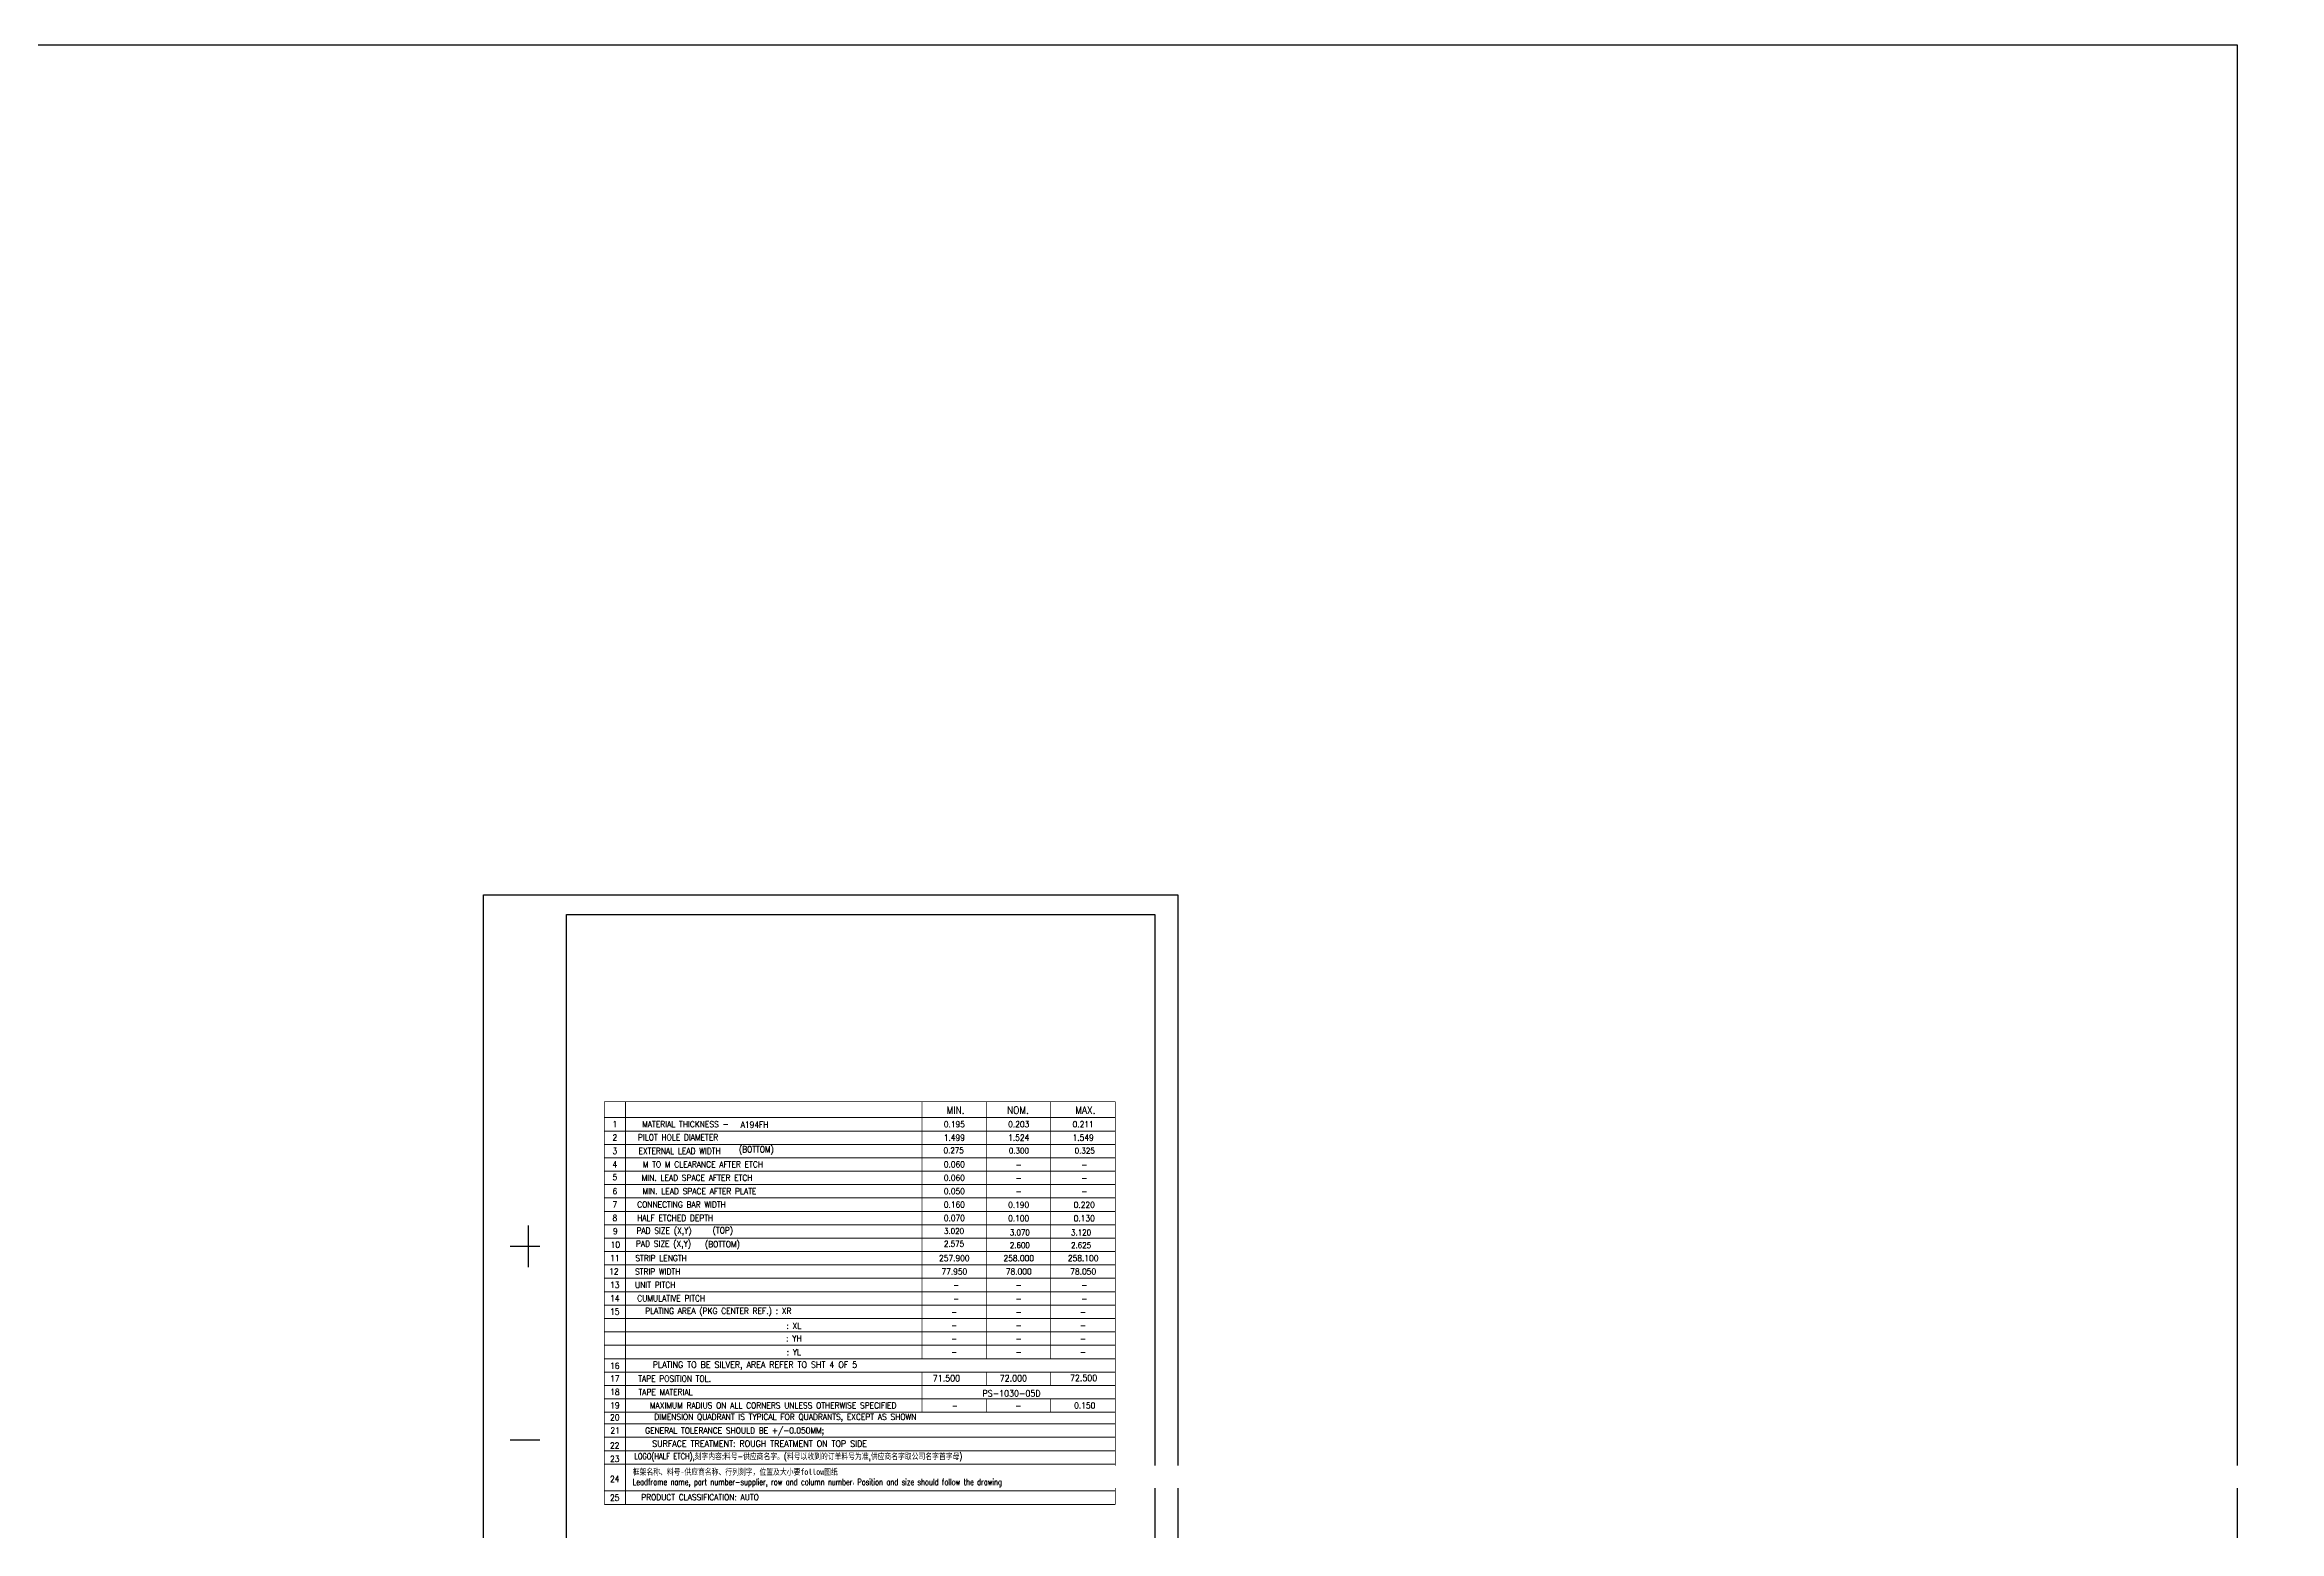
# Model space of a CAD drawing. Header units: millimetres. Extents: x 1670 to 1951, y 501 to 745.
# Drawn here: x 1902.54 to 1928.13, y 727.96 to 744.99 of the extents above; entities that cross this region are included whole.
import ezdxf
from ezdxf.enums import TextEntityAlignment as Align

# ---------------------------------------------------------------- set-up
doc = ezdxf.new("R2010")
doc.units = ezdxf.units.MM
doc.layers.add('图层1实体', color=7, linetype='Continuous')
doc.layers.add('标注', color=4, linetype='Continuous')
doc.styles.add('ROMANS', font='simplex.shx', dxfattribs={"width": 0.8, "bigfont": 'gbcbig.shx'})

msp = doc.modelspace()

# ---------------------------------------------------------------- linework, layer by layer
at = {"color": 7}
for p, q in [((1908.079, 731.4669), (1908.079, 730.9897)), ((1907.8742, 731.2283), (1908.2156, 731.2283)), ((1907.8742, 729.0124), (1908.2156, 729.0124))]:
    msp.add_line(p, q, dxfattribs=at)
msp.add_lwpolyline([(1670.2078, 744.9877), (1927.6527, 744.9877), (1927.6527, 501.1103), (1670.2078, 501.1103)], close=True)
for points in [[(1907.567, 735.2511), (1915.5211, 735.2511), (1915.5211, 724.2058), (1907.567, 724.2058)], [(1908.5176, 735.0272), (1915.2563, 735.0272), (1915.2563, 724.4284), (1908.5176, 724.4284)]]:
    msp.add_lwpolyline(points, close=True, dxfattribs=at)
at = {"layer": '图层1实体', "color": 3, "lineweight": 0}
for p, q in [((1908.9537, 732.7016), (1914.8032, 732.7016)), ((1909.1944, 730.5547), (1909.1944, 732.8834)), ((1908.9537, 732.5482), (1914.8032, 732.5482)), ((1908.9537, 732.3949), (1914.8032, 732.3949)), ((1908.9537, 732.2415), (1914.8032, 732.2415)), ((1908.9537, 732.0882), (1914.8032, 732.0882)), ((1908.9537, 731.9348), (1914.8032, 731.9348)), ((1908.9537, 731.7815), (1914.8032, 731.7815)), ((1908.9537, 731.6281), (1914.8032, 731.6281)), ((1908.9537, 731.4748), (1914.8032, 731.4748)), ((1908.9537, 731.3214), (1914.8032, 731.3214)), ((1908.9537, 731.1681), (1914.8032, 731.1681)), ((1908.9537, 731.0147), (1914.8032, 731.0147)), ((1908.9537, 730.8614), (1914.8032, 730.8614)), ((1908.9537, 730.708), (1914.8032, 730.708)), ((1908.9537, 730.5547), (1914.8032, 730.5547)), ((1908.9537, 730.5547), (1914.8032, 730.5547)), ((1908.9537, 730.4013), (1914.8032, 730.4013)), ((1909.1944, 729.7879), (1909.1944, 730.5547)), ((1908.9537, 730.2479), (1914.8032, 730.2479)), ((1908.9537, 730.0946), (1914.8032, 730.0946)), ((1908.9537, 729.9412), (1914.8032, 729.9412)), ((1908.9537, 729.7879), (1914.8032, 729.7879)), ((1908.9537, 729.6345), (1914.8032, 729.6345)), ((1909.1944, 729.4812), (1909.1944, 729.7879)), ((1908.9537, 729.4812), (1914.8032, 729.4812)), ((1908.9537, 729.4812), (1914.8032, 729.4812)), ((1909.1944, 729.3278), (1909.1944, 729.4812)), ((1908.9537, 729.3278), (1914.8032, 729.3278)), ((1908.9537, 729.194), (1914.8032, 729.194)), ((1908.9537, 729.194), (1914.8032, 729.194)), ((1909.1944, 729.194), (1909.1944, 729.3278)), ((1909.1944, 728.8873), (1909.1944, 729.194)), ((1908.9537, 729.0407), (1914.8032, 729.0407)), ((1908.9537, 728.8873), (1914.8032, 728.8873)), ((1908.9537, 728.8873), (1914.8032, 728.8873)), ((1909.1944, 728.2729), (1909.1944, 728.8873)), ((1908.9537, 728.734), (1914.8032, 728.734)), ((1908.9537, 728.4273), (1914.8032, 728.4273))]:
    msp.add_line(p, q, dxfattribs=at)
at = {"layer": '图层1实体', "color": 7, "lineweight": 0}
for p, q in [((1908.9537, 728.4273), (1914.8032, 728.4273)), ((1908.9537, 728.4273), (1914.8032, 728.4273)), ((1908.9537, 728.2729), (1914.8032, 728.2729))]:
    msp.add_line(p, q, dxfattribs=at)
at = {"layer": '图层1实体', "color": 7, "lineweight": 0, "const_width": 0.00697}
for points in [[(1908.9537, 730.5547), (1908.9537, 732.8834)], [(1914.8032, 730.5547), (1914.8032, 732.8834)], [(1908.9537, 729.7879), (1908.9537, 730.5547)], [(1914.8032, 729.7879), (1914.8032, 730.5547)], [(1908.9537, 729.4812), (1908.9537, 729.7879)], [(1914.8032, 729.4812), (1914.8032, 729.7879)], [(1908.9537, 729.3278), (1908.9537, 729.4812)], [(1914.8032, 729.194), (1914.8032, 729.4812)], [(1908.9537, 729.194), (1908.9537, 729.3278)], [(1908.9537, 728.8873), (1908.9537, 729.194)], [(1914.8032, 728.8873), (1914.8032, 729.194)], [(1908.9537, 728.2729), (1908.9537, 728.8873)], [(1914.8032, 728.2729), (1914.8032, 728.8873)]]:
    msp.add_lwpolyline(points, dxfattribs=at)
at = {"layer": '图层1实体', "color": 7, "lineweight": 0}
for points in [[(1908.9537, 732.8834, 0.00697, 0.00697, 0), (1914.8032, 732.8834, 0.00697, 0.00697, 0)], [(1912.5895, 730.5547, 0.00697, 0.00697, 0), (1912.5895, 732.8834, 0.00697, 0.00697, 0)], [(1913.3274, 730.5547, 0.00697, 0.00697, 0), (1913.3274, 732.8834, 0.00697, 0.00697, 0)], [(1914.0653, 730.5547, 0.00697, 0.00697, 0), (1914.0653, 732.8834, 0.00697, 0.00697, 0)], [(1912.5895, 729.9412, 0.00697, 0.00697, 0), (1912.5895, 730.5547, 0.00697, 0.00697, 0)], [(1913.3274, 729.9412, 0.00697, 0.00697, 0), (1913.3274, 730.5547, 0.00697, 0.00697, 0)], [(1914.0653, 729.9412, 0.00697, 0.00697, 0), (1914.0653, 730.5547, 0.00697, 0.00697, 0)], [(1912.5895, 729.6345, 0.00697, 0.00697, 0), (1912.5895, 729.7879, 0.00697, 0.00697, 0)], [(1912.5895, 729.4812, 0.00697, 0.00697, 0), (1912.5895, 729.6345, 0.00697, 0.00697, 0)], [(1913.3274, 729.6345, 0.00697, 0.00697, 0), (1913.3274, 729.7879, 0.00697, 0.00697, 0)], [(1914.0653, 729.6345, 0.00697, 0.00697, 0), (1914.0653, 729.7879, 0.00697, 0.00697, 0)], [(1912.5895, 729.3278, 0.00697, 0.00697, 0), (1912.5895, 729.4812, 0.00697, 0.00697, 0)], [(1913.3274, 729.3278, 0.00697, 0.00697, 0), (1913.3274, 729.4812, 0.00697, 0.00697, 0)], [(1914.0653, 729.3278, 0.00697, 0.00697, 0), (1914.0653, 729.4812, 0.00697, 0.00697, 0)]]:
    msp.add_lwpolyline(points, format="xyseb", dxfattribs=at)

# ---------------------------------------------------------------- texts
at = {"color": 3, "lineweight": 0, "style": 'ROMANS', "width": 0.9}
msp.add_text('PLATING TO BE SILVER, AREA REFER TO SHT 4 OF 5', height=0.073643, dxfattribs=at).set_placement((1910.6772, 729.8612), align=Align.MIDDLE)
at = {"color": 3, "char_height": 0.066279, "width": 0.249255, "attachment_point": 5, "style": 'ROMANS'}
for s, insert in [('{\\W0.9;0.275}', (1912.9533, 732.3262)), ('{\\W0.9;0.300}', (1913.6998, 732.3229)), ('{\\W0.9;0.325}', (1914.4542, 732.3229))]:
    msp.add_mtext(s, dxfattribs=dict(at, insert=insert))
at = {"color": 1, "char_height": 0.066279, "attachment_point": 5, "style": 'ROMANS'}
for s, insert, width in [('{\\W0.9;3.020}', (1912.9572, 731.4028), 0.249255), ('{\\W0.9;3.070}', (1913.7106, 731.386), 0.255646), ('{\\W0.9;3.120}', (1914.4122, 731.386), 0.249255), ('{\\W0.9;2.575}', (1912.9572, 731.257), 0.249255), ('{\\W0.9;2.600}', (1913.7106, 731.2402), 0.249255), ('{\\W0.9;2.625}', (1914.4122, 731.2402), 0.242863)]:
    msp.add_mtext(s, dxfattribs=dict(at, insert=insert, width=width))
at = {"color": 3, "lineweight": 0, "char_height": 0.073613, "attachment_point": 5, "style": 'ROMANS'}
for s, insert, width in [('{\\W0.9;71.500}', (1912.8699, 729.7173), 0.326528), ('{\\W0.9;72.000}', (1913.6363, 729.7173), 0.354921), ('{\\W0.9;72.500}', (1914.441, 729.7207), 0.347823), ('{\\W0.9;PS-1030-05D}', (1913.6157, 729.5436), 0.603366)]:
    msp.add_mtext(s, dxfattribs=dict(at, insert=insert, width=width))
at = {"layer": '图层1实体', "color": 3, "lineweight": 0, "style": 'ROMANS', "width": 0.9}
msp.add_text('GENERAL TOLERANCE SHOULD BE +/-0.050MM;', height=0.069706, dxfattribs=at).set_placement((1910.444, 729.1136), align=Align.MIDDLE)
at = {"layer": '图层1实体', "color": 3, "lineweight": 0, "style": 'ROMANS'}
for s, insert, char_height, width, attachment_point in [('{\\W0.9;1}', (1909.0736, 732.6277), 0.06971, 0.026887, 5), ('{\\W0.9;MATERIAL THICKNESS - }', (1909.8811, 732.6261), 0.069706, 1.230058, 5), ('{\\W0.9;0.195}', (1912.9604, 732.6259), 0.069706, 0.241979, 5), ('{\\W0.9;0.203}', (1913.6983, 732.6259), 0.069706, 0.262144, 5), ('{\\W0.9;0.211}', (1914.4362, 732.6259), 0.069706, 0.228535, 5), ('{\\W0.9;2}', (1909.0736, 732.4744), 0.06971, 0.047051, 5), ('{\\W0.9;PILOT HOLE DIAMETER}', (1909.7969, 732.4759), 0.069706, 1.122512, 5), ('{\\W0.9;A194FH}', (1910.6727, 732.6211), 0.069706, 0.423463, 5), ('{\\W0.9;1.499}', (1912.9604, 732.4725), 0.069706, 0.2487, 5), ('{\\W0.9;1.524}', (1913.6983, 732.4725), 0.069706, 0.241979, 5), ('{\\W0.9;1.549}', (1914.4362, 732.4725), 0.069706, 0.241979, 5), ('{\\W0.9;3}', (1909.0736, 732.3193), 0.06971, 0.04033, 5), ('{\\W0.9;4}', (1909.0736, 732.1665), 0.06971, 0.047051, 5), ('{\\W0.9;EXTERNAL LEAD WIDTH}', (1909.8144, 732.3194), 0.069706, 1.203172, 5), ('{\\W0.9;M TO M CLEARANCE AFTER ETCH}', (1910.0806, 732.166), 0.069706, 1.761067, 5), ('{\\W0.9;(BOTTOM)}', (1910.6935, 732.3273), 0.069706, 0.463792, 5), ('{\\W0.9;0.060}', (1912.9604, 732.1658), 0.069706, 0.268865, 5), ('{\\W0.9;-}', (1913.6969, 732.1625), 0.06971, 0.04033, 5), ('{\\W0.9;-}', (1914.4484, 732.1625), 0.06971, 0.04033, 5), ('{\\W0.9;5}', (1909.0736, 732.0201), 0.06971, 0.04033, 5), ('{\\W0.9;6}', (1909.0736, 731.8587), 0.06971, 0.047051, 5), ('{\\W0.9;MIN. LEAD SPACE AFTER ETCH}', (1910.0144, 732.0127), 0.069706, 1.593026, 5), ('{\\W0.9;MIN. LEAD SPACE AFTER PLATE}', (1910.0419, 731.8593), 0.069706, 1.653521, 5), ('{\\W0.9;0.060}', (1912.9604, 732.0125), 0.069706, 0.268865, 5), ('{\\W0.9;0.050}', (1912.9604, 731.8591), 0.069706, 0.262144, 5), ('{\\W0.9;-}', (1913.6969, 732.0092), 0.06971, 0.04033, 5), ('{\\W0.9;-}', (1914.4484, 732.0092), 0.06971, 0.04033, 5), ('{\\W0.9;7}', (1909.0736, 731.7064), 0.06971, 0.047051, 5), ('{\\W0.9;CONNECTING BAR WIDTH}', (1909.8364, 731.7059), 0.069706, 1.256945, 5), ('{\\W0.9;0.160}', (1912.9604, 731.7058), 0.069706, 0.241979, 5), ('{\\W0.9;0.190}', (1913.6969, 731.7025), 0.069706, 0.2487, 5), ('{\\W0.9;-}', (1913.6969, 731.8558), 0.06971, 0.04033, 5), ('{\\W0.9;0.220}', (1914.4484, 731.7025), 0.069706, 0.262144, 5), ('{\\W0.9;-}', (1914.4484, 731.8558), 0.06971, 0.04033, 5), ('{\\W0.9;8}', (1909.0736, 731.5531), 0.06971, 0.047051, 5), ('{\\W0.9;9}', (1909.0787, 731.401), 0.06971, 0.047051, 5), ('{\\W0.9;PAD SIZE (X,Y)}', (1909.6363, 731.3953), 0.069706, 0.766266, 5), ('{\\W0.9;HALF ETCHED DEPTH}', (1909.7638, 731.5526), 0.069706, 1.075461, 5), ('{\\W0.9;(TOP)}', (1910.3098, 731.3992), 0.069706, 0.2487, 5), ('{\\W0.9;0.070}', (1912.9604, 731.5524), 0.069706, 0.268865, 5), ('{\\W0.9;0.100}', (1913.6969, 731.5491), 0.069706, 0.2487, 5), ('{\\W0.9;0.130}', (1914.4484, 731.5491), 0.069706, 0.241979, 5), ('{\\W0.9;11}', (1909.0722, 731.0935), 0.06971, 0.073938, 5), ('{\\W0.9;10}', (1909.0787, 731.246), 0.06971, 0.094103, 5), ('{\\W0.9;STRIP LENGTH}', (1909.6023, 731.0925), 0.069706, 0.719214, 5), ('{\\W0.9;PAD SIZE (X,Y)}', (1909.6303, 731.2459), 0.069706, 0.766266, 5), ('{\\W0.9;(BOTTOM)}', (1910.3046, 731.2407), 0.069706, 0.463792, 5), ('{\\W0.9;257.900}', (1912.9604, 731.0923), 0.069706, 0.396576, 5), ('{\\W0.9;258.000}', (1913.6983, 731.0923), 0.069706, 0.396576, 5), ('{\\W0.9;258.100}', (1914.4362, 731.0923), 0.069706, 0.376411, 5), ('{\\W0.9;12}', (1909.0624, 730.94), 0.06971, 0.094103, 5), ('{\\W0.9;STRIP WIDTH}', (1909.5635, 730.9392), 0.069706, 0.651998, 5), ('{\\W0.9;77.950}', (1912.9604, 730.939), 0.069706, 0.32936, 5), ('{\\W0.9;78.000}', (1913.6983, 730.939), 0.069706, 0.336081, 5), ('{\\W0.9;78.050}', (1914.4362, 730.939), 0.069706, 0.32936, 5), ('{\\W0.9;13}', (1909.0722, 730.7858), 0.06971, 0.087381, 5), ('{\\W0.9;14}', (1909.0722, 730.6324), 0.06971, 0.094103, 5), ('{\\W0.9;UNIT PITCH}', (1909.535, 730.7858), 0.069706, 0.551174, 5), ('{\\W0.9;CUMULATIVE PITCH}', (1909.7178, 730.6319), 0.069706, 0.961193, 5), ('{\\W0.9;-}', (1912.9821, 730.7824), 0.06971, 0.04033, 5), ('{\\W0.9;-}', (1912.9821, 730.629), 0.06971, 0.04033, 5), ('{\\W0.9;-}', (1913.6969, 730.7824), 0.06971, 0.04033, 5), ('{\\W0.9;-}', (1913.6969, 730.629), 0.06971, 0.04033, 5), ('{\\W0.9;-}', (1914.4484, 730.7824), 0.06971, 0.04033, 5), ('{\\W0.9;-}', (1914.4484, 730.629), 0.06971, 0.04033, 5), ('{\\W0.9;15}', (1909.0722, 730.48), 0.06971, 0.094103, 5), ('{\\W0.9;PLATING AREA (PKG CENTER REF.) : XR}', (1910.2571, 730.4764), 0.069706, 2.076983, 5), ('{\\W0.9;-}', (1912.959, 730.4757), 0.06971, 0.04033, 5), ('{\\W0.9;-}', (1913.6969, 730.4757), 0.06971, 0.04033, 5), ('{\\W0.9;-}', (1914.4348, 730.4757), 0.06971, 0.04033, 5), ('{\\W0.9;: YH}', (1911.123, 730.1733), 0.069706, 0.330149, 5), ('{\\W0.9;: XL}', (1911.123, 730.3179), 0.069706, 0.4873, 5), ('{\\W0.9;-}', (1912.959, 730.3223), 0.06971, 0.04033, 5), ('{\\W0.9;-}', (1912.959, 730.169), 0.06971, 0.04033, 5), ('{\\W0.9;-}', (1913.6969, 730.3223), 0.06971, 0.04033, 5), ('{\\W0.9;-}', (1913.6969, 730.169), 0.06971, 0.04033, 5), ('{\\W0.9;-}', (1914.4348, 730.3223), 0.06971, 0.04033, 5), ('{\\W0.9;-}', (1914.4348, 730.169), 0.06971, 0.04033, 5), ('{\\W0.9;16}', (1909.0722, 729.8594), 0.06971, 0.094103, 5), ('{\\W0.9;: YL}', (1911.123, 730.0149), 0.069706, 0.352255, 5), ('{\\W0.9;-}', (1912.959, 730.0156), 0.06971, 0.04033, 5), ('{\\W0.9;-}', (1913.6969, 730.0156), 0.06971, 0.04033, 5), ('{\\W0.9;-}', (1914.4348, 730.0156), 0.06971, 0.04033, 5), ('{\\W0.9;17}', (1909.0722, 729.7133), 0.06971, 0.094103, 5), ('{\\W0.9;18}', (1909.0736, 729.5607), 0.06971, 0.114268, 5), ('{\\W0.9;TAPE POSITION TOL.}', (1909.757, 729.7124), 0.069706, 1.021688, 5), ('{\\W0.9;TAPE MATERIAL}', (1909.6537, 729.559), 0.069706, 0.806596, 5), ('{\\W0.9;19}', (1909.0736, 729.4062), 0.06971, 0.114268, 5), ('{\\W0.9;MAXIMUM RADIUS ON ALL CORNERS UNLESS OTHERWISE SPECIFIED}', (1910.8859, 729.4057), 0.069706, 3.475082, 5), ('{\\W0.9;-}', (1912.9668, 729.4022), 0.06971, 0.04033, 5), ('{\\W0.9;-}', (1913.6924, 729.4022), 0.06971, 0.04033, 5), ('{\\W0.9;0.150}', (1914.4544, 729.4055), 0.069706, 0.241979, 5), ('{\\W0.9;20}', (1909.0722, 729.2687), 0.06971, 0.100824, 5), ('{\\W0.9;21}', (1909.0763, 729.1194, -0.0551), 0.06971, 0.107546, 5), ('{\\W0.9;DIMENSION QUADRANT IS TYPICAL FOR QUADRANTS, EXCEPT AS SHOWN}', (1911.0249, 729.2648), 0.069706, 3.790999, 5), ('{\\W0.9;22}', (1909.0714, 728.9471, -0.0551), 0.06971, 0.107546, 5), ('{\\W0.9;23}', (1909.0714, 728.7937, -0.0551), 0.06971, 0.107546, 5), (' LOGO(HALF ETCH),{\\fSimSun|b0|i0|c134|p2;刻字内容}:{\\fSimSun|b0|i0|c134|p2;料号}-{\\fSimSun|b0|i0|c134|p2;供应商名字。}({\\fSimSun|b0|i0|c134|p2;料号以收到的订单料号为准},{\\fSimSun|b0|i0|c134|p2;供应商名字取公司名字首字母})', (1909.2574, 728.8586, -0.005), 0.0697058, 41.364601, 1), ('{\\W0.9;24}', (1909.0714, 728.5638, -0.0551), 0.06971, 0.107546, 5)]:
    msp.add_mtext(s, dxfattribs=dict(at, insert=insert, char_height=char_height, width=width, attachment_point=attachment_point))
at = {"layer": '图层1实体', "color": 7, "lineweight": 0, "char_height": 0.083647, "attachment_point": 5, "style": 'ROMANS'}
for s, insert, width in [('{\\W0.9;MIN.}', (1912.9747, 732.7873), 0.201649), ('{\\W0.9;NOM.}', (1913.6891, 732.7866), 0.258111), ('{\\W0.9;MAX.}', (1914.4612, 732.7881), 0.274242)]:
    msp.add_mtext(s, dxfattribs=dict(at, insert=insert, width=width))
at = {"layer": '标注', "color": 3, "lineweight": 0, "style": 'ROMANS', "width": 0.9}
msp.add_text('SURFACE TREATMENT: ROUGH TREATMENT ON TOP SIDE', height=0.073643, dxfattribs=at).set_placement((1910.7306, 728.968), align=Align.MIDDLE)

# ---------------------------------------------------------------- next in the draw order: texts
at = {"layer": '图层1实体', "color": 3, "lineweight": 0, "insert": (1909.2778, 728.6805, 0.0254), "char_height": 0.0697058, "width": 41.364601, "attachment_point": 1, "style": 'ROMANS', "bg_fill": 2}
msp.add_mtext('{\\fSimSun|b0|i0|c134|p0;框架名称、料号-供应商名称、行列刻字，位置及大小要follow图纸}^JLeadframe name, part number-supplier, row and column number，Position and size should follow the drawing', dxfattribs=at)

# ---------------------------------------------------------------- next in the draw order: texts
at = {"layer": '图层1实体', "color": 3, "lineweight": 0, "style": 'ROMANS', "width": 0.9}
msp.add_text('PRODUCT CLASSIFICATION: AUTO', height=0.069706, dxfattribs=at).set_placement((1910.0481, 728.355, 0.1827), align=Align.MIDDLE)
at = {"layer": '图层1实体', "color": 3, "lineweight": 0, "insert": (1909.0714, 728.3494, -0.0551), "char_height": 0.06971, "width": 0.107546, "attachment_point": 5, "style": 'ROMANS'}
msp.add_mtext('{\\W0.9;25}', dxfattribs=at)

doc.saveas('drawing.dxf')
